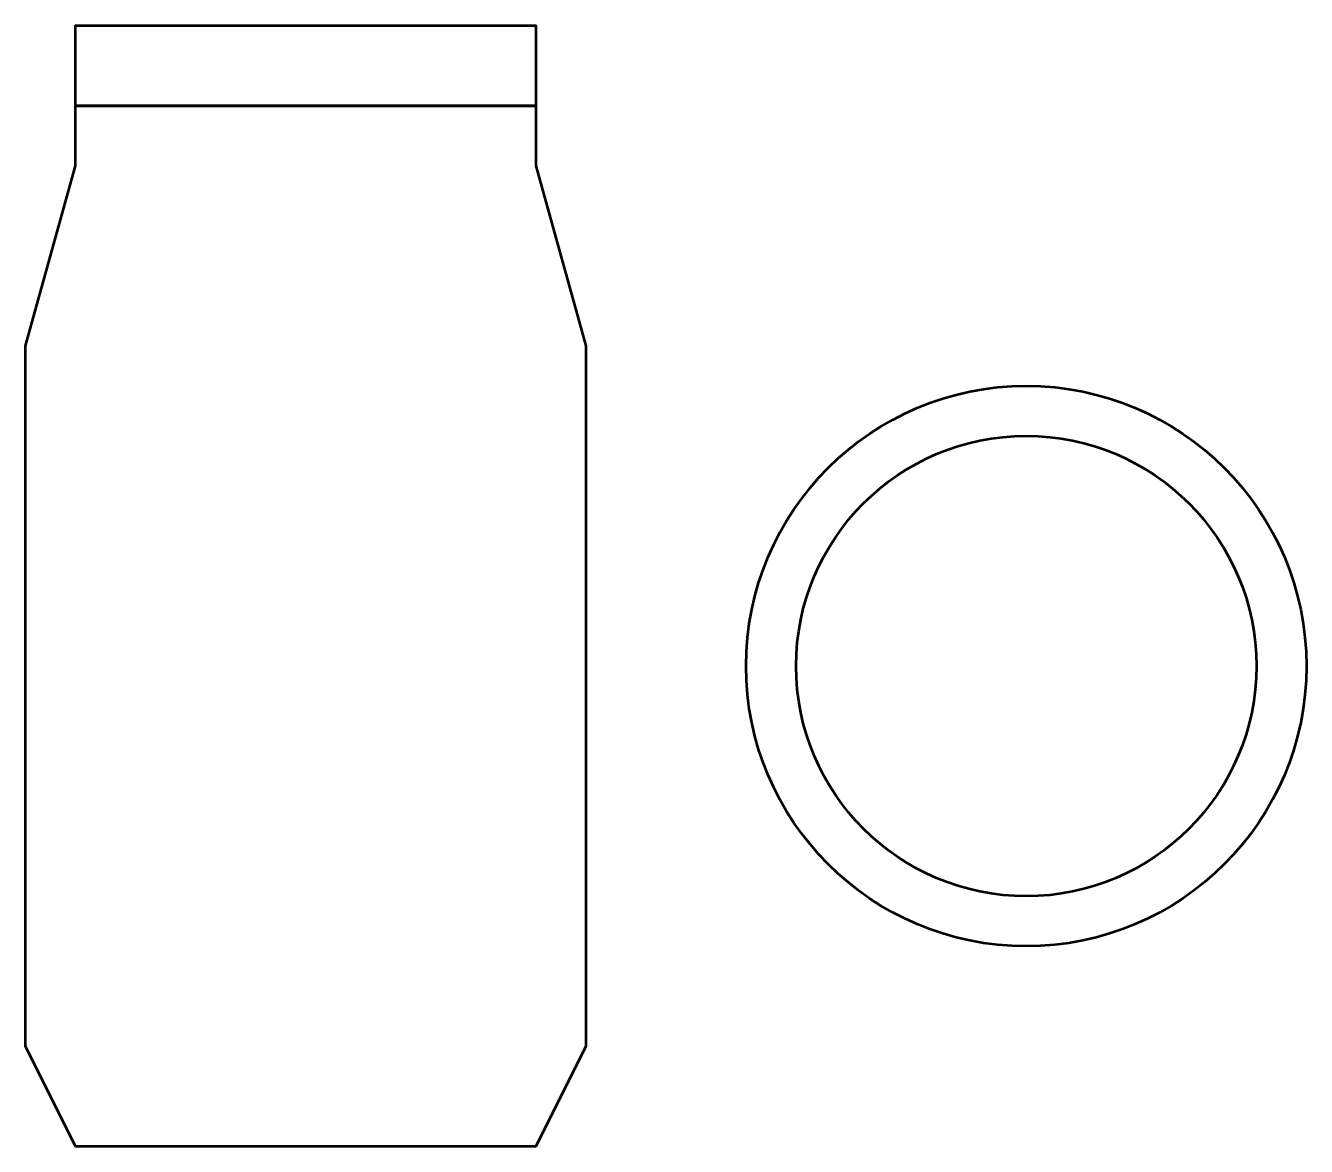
# Model space of a CAD drawing. Header units: centimetres. Extents: x -23.9 to 24.1, y -19.5 to 28.7.
# Drawn here: x -16 to 16, y -19.5 to 8.5 of the extents above; entities that cross this region are included whole.
import ezdxf

# ---------------------------------------------------------------- set-up
doc = ezdxf.new("R2010")
doc.units = ezdxf.units.CM
doc.header["$MEASUREMENT"] = 0
doc.layers.add('Layer 1', color=7, linetype='Continuous')

msp = doc.modelspace()

# ---------------------------------------------------------------- linework, layer by layer
at = {"layer": 'Layer 1', "lineweight": 53}
for major_axis in [(0, 7), (0, 5.75)]:
    msp.add_ellipse((9, -7.5), major_axis=major_axis, ratio=1, dxfattribs=at)
for points, knots in [([(-9, 6.5), (-9, 6.5), (-3.25, 6.5), (-3.25, 6.5), (-3.25, 6.5), (-3.25, 6.5), (-3.25, 8.5), (-3.25, 8.5), (-3.25, 8.5), (-3.25, 8.5), (-9, 8.5), (-9, 8.5), (-9, 8.5), (-9, 8.5), (-14.75, 8.5), (-14.75, 8.5), (-14.75, 8.5), (-14.75, 8.5), (-14.75, 6.5), (-14.75, 6.5), (-14.75, 6.5), (-14.75, 6.5), (-9, 6.5), (-9, 6.5)], [0, 0, 0, 0, 0.14285714, 0.14285714, 0.14285714, 0.14285714, 0.28571429, 0.28571429, 0.28571429, 0.28571429, 0.42857143, 0.42857143, 0.42857143, 0.42857143, 0.57142857, 0.57142857, 0.57142857, 0.57142857, 0.71428571, 0.71428571, 0.71428571, 0.71428571, 1, 1, 1, 1]), ([(-9, -19.5), (-9, -19.5), (-3.25, -19.5), (-3.25, -19.5), (-3.25, -19.5), (-3.25, -19.5), (-2, -17), (-2, -17), (-2, -17), (-2, -17), (-2, 0.5), (-2, 0.5), (-2, 0.5), (-2, 0.5), (-3.25, 5), (-3.25, 5), (-3.25, 5), (-3.25, 5), (-3.25, 6.5), (-3.25, 6.5), (-3.25, 6.5), (-3.25, 6.5), (-9, 6.5), (-9, 6.5), (-9, 6.5), (-9, 6.5), (-14.75, 6.5), (-14.75, 6.5), (-14.75, 6.5), (-14.75, 6.5), (-14.75, 5), (-14.75, 5), (-14.75, 5), (-14.75, 5), (-16, 0.5), (-16, 0.5), (-16, 0.5), (-16, 0.5), (-16, -17), (-16, -17), (-16, -17), (-16, -17), (-14.75, -19.5), (-14.75, -19.5), (-14.75, -19.5), (-14.75, -19.5), (-9, -19.5), (-9, -19.5)], [0, 0, 0, 0, 0.07692308, 0.07692308, 0.07692308, 0.07692308, 0.15384615, 0.15384615, 0.15384615, 0.15384615, 0.23076923, 0.23076923, 0.23076923, 0.23076923, 0.30769231, 0.30769231, 0.30769231, 0.30769231, 0.38461538, 0.38461538, 0.38461538, 0.38461538, 0.46153846, 0.46153846, 0.46153846, 0.46153846, 0.53846154, 0.53846154, 0.53846154, 0.53846154, 0.61538462, 0.61538462, 0.61538462, 0.61538462, 0.69230769, 0.69230769, 0.69230769, 0.69230769, 0.76923077, 0.76923077, 0.76923077, 0.76923077, 0.84615385, 0.84615385, 0.84615385, 0.84615385, 1, 1, 1, 1])]:
    msp.add_open_spline(points, degree=3, knots=knots, dxfattribs=at)

doc.saveas('drawing.dxf')
